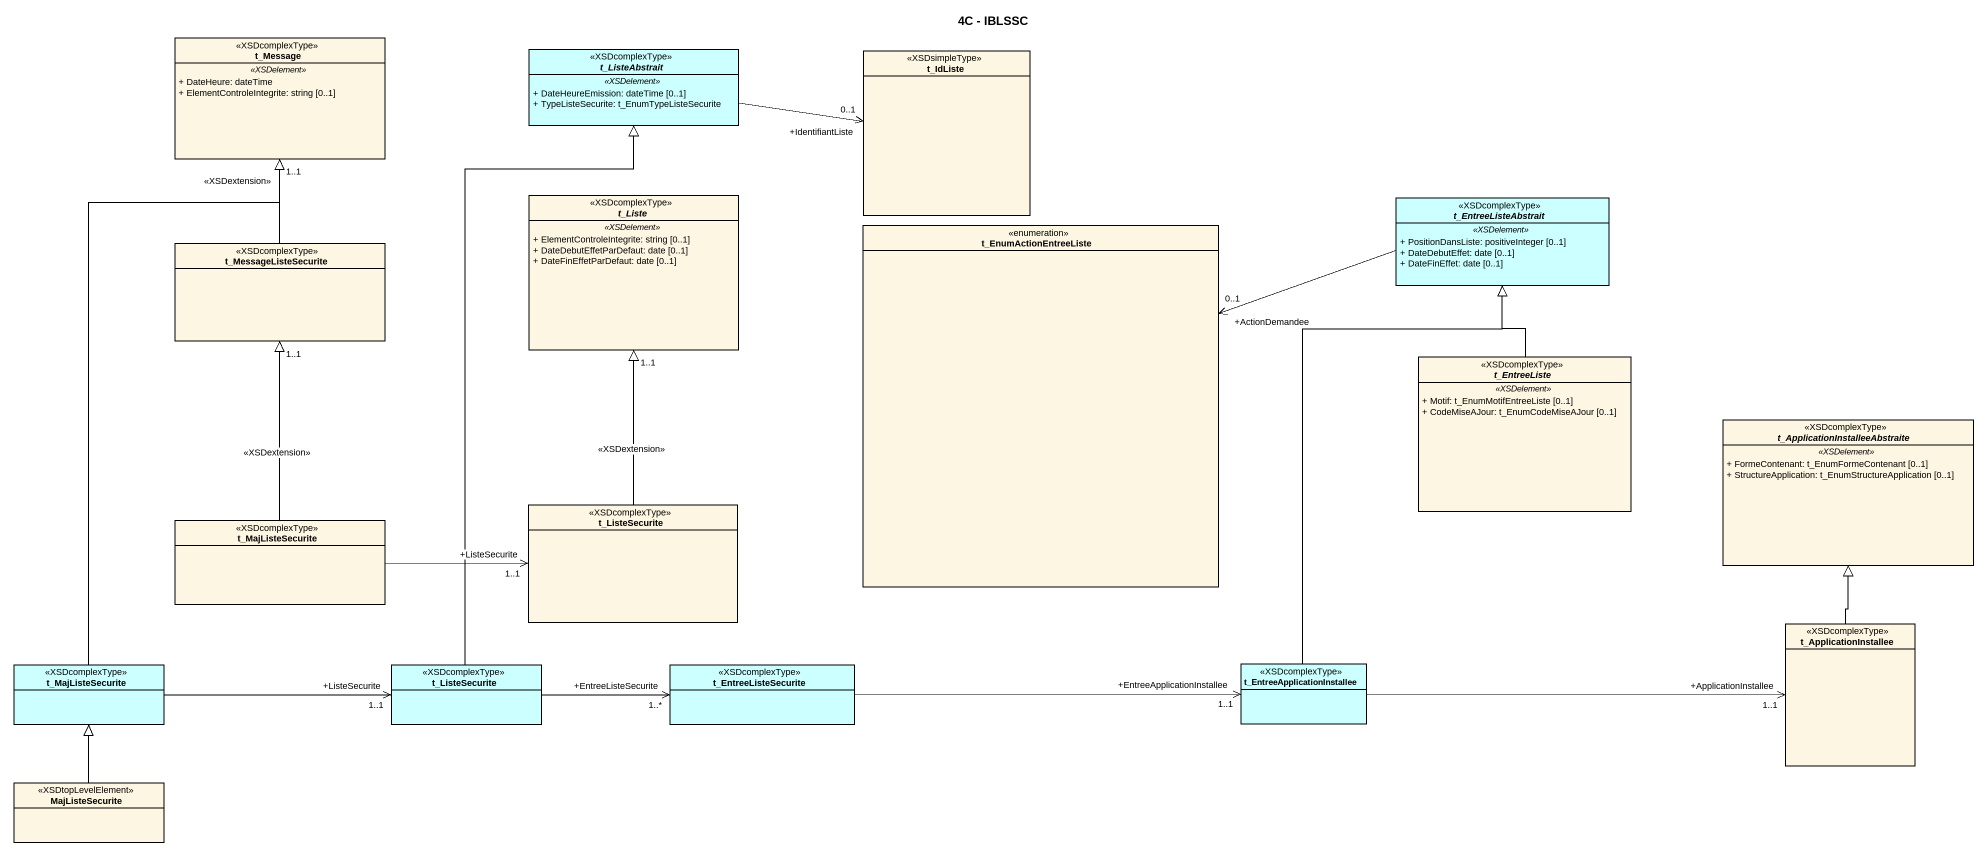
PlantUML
@startuml
title 4C - IBLSSC
hide circle
hide empty members
skinparam classAttributeIconSize 0
class t_Message <<XSDcomplexType>> {
  .. <<XSDelement>> ..
  + DateHeure: dateTime
  + ElementControleIntegrite: string [0..1]
}
abstract class t_ListeAbstrait <<XSDcomplexType>> #CCFFFF {
  .. <<XSDelement>> ..
  + DateHeureEmission: dateTime [0..1]
  + TypeListeSecurite: t_EnumTypeListeSecurite
}
class t_IdListe <<XSDsimpleType>>
abstract class t_Liste <<XSDcomplexType>> {
  .. <<XSDelement>> ..
  + ElementControleIntegrite: string [0..1]
  + DateDebutEffetParDefaut: date [0..1]
  + DateFinEffetParDefaut: date [0..1]
}
abstract class t_EntreeListeAbstrait <<XSDcomplexType>> #CCFFFF {
  .. <<XSDelement>> ..
  + PositionDansListe: positiveInteger [0..1]
  + DateDebutEffet: date [0..1]
  + DateFinEffet: date [0..1]
}
class t_MessageListeSecurite <<XSDcomplexType>>
enum t_EnumActionEntreeListe
abstract class t_EntreeListe <<XSDcomplexType>> {
  .. <<XSDelement>> ..
  + Motif: t_EnumMotifEntreeListe [0..1]
  + CodeMiseAJour: t_EnumCodeMiseAJour [0..1]
}
abstract class "t_ApplicationInstalleeAbstraite" as t_ApplicationInstalleeAbstra <<XSDcomplexType>> {
  .. <<XSDelement>> ..
  + FormeContenant: t_EnumFormeContenant [0..1]
  + StructureApplication: t_EnumStructureApplication [0..1]
}
class t_MajListeSecurite <<XSDcomplexType>>
class t_ListeSecurite <<XSDcomplexType>>
class t_ApplicationInstallee <<XSDcomplexType>>
class "t_MajListeSecurite" as t_MajListeSecurite_2 <<XSDcomplexType>> #CCFFFF
class "t_ListeSecurite" as t_ListeSecurite_2 <<XSDcomplexType>> #CCFFFF
class t_EntreeListeSecurite <<XSDcomplexType>> #CCFFFF
class t_EntreeApplicationInstallee <<XSDcomplexType>> #CCFFFF
class MajListeSecurite <<XSDtopLevelElement>>
t_ListeAbstrait -right-> "+IdentifiantListe\n0..1" t_IdListe
t_EntreeListeAbstrait -left-> "+ActionDemandee\n0..1" t_EnumActionEntreeListe
t_MessageListeSecurite -up-|> "1..1" t_Message : <<XSDextension>>
t_EntreeListe -up-|> t_EntreeListeAbstrait
t_MajListeSecurite -up-|> "1..1" t_MessageListeSecurite : <<XSDextension>>
t_MajListeSecurite -right-> "+ListeSecurite\n1..1" t_ListeSecurite
t_ListeSecurite -up-|> "1..1" t_Liste : <<XSDextension>>
t_ApplicationInstallee -up-|> t_ApplicationInstalleeAbstra
t_MajListeSecurite_2 -up-|> t_Message
t_MajListeSecurite_2 -right-> "+ListeSecurite\n1..1" t_ListeSecurite_2
t_ListeSecurite_2 -up-|> t_ListeAbstrait
t_ListeSecurite_2 -right-> "+EntreeListeSecurite\n1..*" t_EntreeListeSecurite
t_EntreeListeSecurite -right-> "+EntreeApplicationInstallee\n1..1" t_EntreeApplicationInstallee
t_EntreeApplicationInstallee -up-|> t_EntreeListeAbstrait
t_EntreeApplicationInstallee -right-> "+ApplicationInstallee\n1..1" t_ApplicationInstallee
MajListeSecurite -up-|> t_MajListeSecurite_2
@enduml
